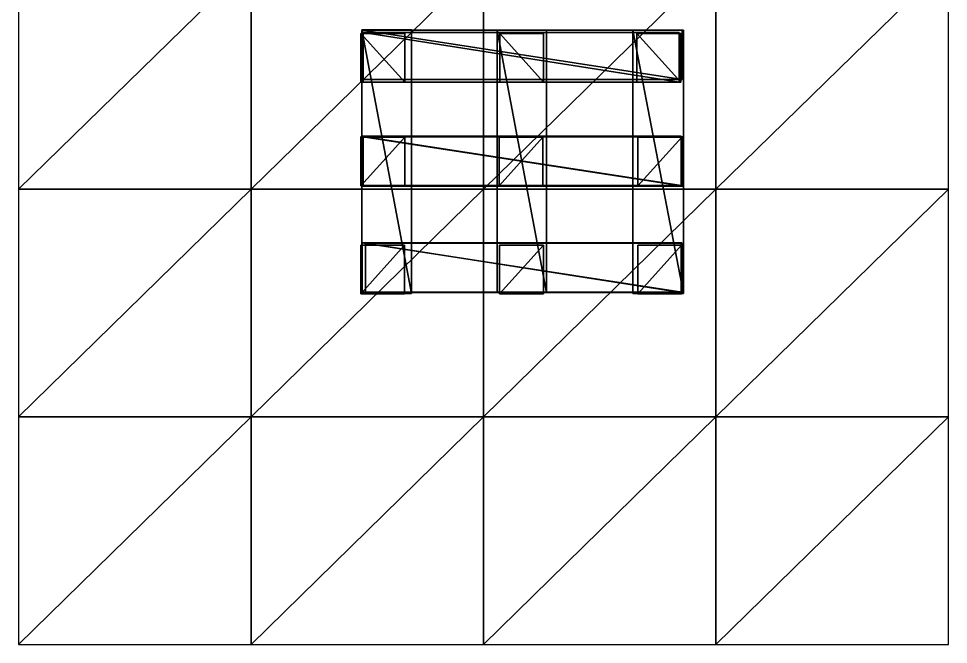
# Model space of a CAD drawing. Header units: centimetres. Extents: x -113 to 99, y -113 to 144.
# Drawn here: x -113.2 to 98.6, y -113.2 to 29.3 of the extents above; entities that cross this region are included whole.
import ezdxf

# ---------------------------------------------------------------- set-up
doc = ezdxf.new("R2010")
doc.units = ezdxf.units.CM

msp = doc.modelspace()

# ---------------------------------------------------------------- meshes
at = {"color": 154}
mesh = msp.add_polyface(dxfattribs=at)
corners = [(-113.21, -113.21, -9.47), (-60.26, -113.21, -9.47), (-7.31, -113.21, -9.47), (45.64, -113.21, -9.47), (98.59, -113.21, -9.47), (-113.21, -61.4, -9.47), (-60.26, -61.4, -9.47), (-7.31, -61.4, -9.47), (45.64, -61.4, -9.47), (98.59, -61.4, -9.47), (-113.21, -9.6, -9.47), (-60.26, -9.6, -9.47), (-7.31, -9.6, -9.47), (45.64, -9.6, -9.47), (98.59, -9.6, -9.47), (-113.21, 42.21, -9.47), (-60.26, 42.21, -9.47), (-7.31, 42.21, -9.47), (45.64, 42.21, -9.47), (98.59, 42.21, -9.47), (-113.21, 94.01, -9.47), (-60.26, 94.01, -9.47), (-7.31, 94.01, -9.47), (45.64, 94.01, -9.47), (98.59, 94.01, -9.47)]
mesh.append_faces([[corners[k] for k in face] for face in [(5, 0, 6, 5), (1, 6, 0, 1), (6, 1, 7, 6), (2, 7, 1, 2), (7, 2, 8, 7), (3, 8, 2, 3), (8, 3, 9, 8), (4, 9, 3, 4), (10, 5, 11, 10), (6, 11, 5, 6), (11, 6, 12, 11), (7, 12, 6, 7), (12, 7, 13, 12), (8, 13, 7, 8), (13, 8, 14, 13), (9, 14, 8, 9), (15, 10, 16, 15), (11, 16, 10, 11), (16, 11, 17, 16), (12, 17, 11, 12), (17, 12, 18, 17), (13, 18, 12, 13), (18, 13, 19, 18), (14, 19, 13, 14), (20, 15, 21, 20), (16, 21, 15, 16), (21, 16, 22, 21), (17, 22, 16, 17), (22, 17, 23, 22), (18, 23, 17, 18), (23, 18, 24, 23), (19, 24, 18, 19)]], dxfattribs={"vtx1": -1, "vtx3": -1, "color": 154})
at = {"color": 71}
mesh = msp.add_polyface(dxfattribs=at)
corners = [(-35.23, 25.89, -1.3), (-25.25, 25.89, -1.3), (-35.23, 14.8, -1.3), (-25.25, 14.8, -1.3), (-35.23, 25.89, -8.79), (-25.25, 25.89, -8.79), (-35.23, 14.8, -8.79), (-25.25, 14.8, -8.79)]
mesh.append_faces([[corners[k] for k in face] for face in [(3, 1, 0, 3), (0, 2, 3, 0), (7, 6, 4, 7), (4, 5, 7, 4), (5, 4, 0, 5), (0, 1, 5, 0), (7, 5, 1, 7), (1, 3, 7, 1), (6, 7, 3, 6), (3, 2, 6, 3), (4, 6, 2, 4), (2, 0, 4, 2)]], dxfattribs={"vtx2": -1, "vtx3": -1, "color": 71})
mesh = msp.add_polyface(dxfattribs=at)
corners = [(-35, 26.69, 0.35), (-23.75, 26.69, 0.35), (-35, -33.31, 0.35), (-23.75, -33.31, 0.35), (-35, 26.69, -0.5), (-23.75, 26.69, -0.5), (-35, -33.31, -0.5), (-23.75, -33.31, -0.5)]
mesh.append_faces([[corners[k] for k in face] for face in [(3, 1, 0, 3), (0, 2, 3, 0), (7, 6, 4, 7), (4, 5, 7, 4), (5, 4, 0, 5), (0, 1, 5, 0), (7, 5, 1, 7), (1, 3, 7, 1), (6, 7, 3, 6), (3, 2, 6, 3), (4, 6, 2, 4), (2, 0, 4, 2)]], dxfattribs={"vtx2": -1, "vtx3": -1, "color": 71})
mesh = msp.add_polyface(dxfattribs=at)
corners = [(-34.86, 26.62, -1.39), (-34.86, 15.38, -1.39), (37.94, 26.62, -1.39), (37.94, 15.38, -1.39), (-34.86, 26.62, -0.53), (-34.86, 15.38, -0.53), (37.94, 26.62, -0.53), (37.94, 15.38, -0.53)]
mesh.append_faces([[corners[k] for k in face] for face in [(3, 1, 0, 3), (0, 2, 3, 0), (7, 6, 4, 7), (4, 5, 7, 4), (5, 4, 0, 5), (0, 1, 5, 0), (7, 5, 1, 7), (1, 3, 7, 1), (6, 7, 3, 6), (3, 2, 6, 3), (4, 6, 2, 4), (2, 0, 4, 2)]], dxfattribs={"vtx2": -1, "vtx3": -1, "color": 71})
mesh = msp.add_polyface(dxfattribs=at)
corners = [(37.24, 14.83, -9.27), (37.24, 26.07, -9.27), (-34.69, 14.83, -9.27), (-34.69, 26.07, -9.27), (37.24, 14.83, -8.42), (37.24, 26.07, -8.42), (-34.69, 14.83, -8.42), (-34.69, 26.07, -8.42)]
mesh.append_faces([[corners[k] for k in face] for face in [(3, 1, 0, 3), (0, 2, 3, 0), (7, 6, 4, 7), (4, 5, 7, 4), (5, 4, 0, 5), (0, 1, 5, 0), (7, 5, 1, 7), (1, 3, 7, 1), (6, 7, 3, 6), (3, 2, 6, 3), (4, 6, 2, 4), (2, 0, 4, 2)]], dxfattribs={"vtx2": -1, "vtx3": -1, "color": 71})
mesh = msp.add_polyface(dxfattribs=at)
corners = [(-4.21, 26.61, 0.35), (7.04, 26.61, 0.35), (-4.21, -33.08, 0.35), (7.04, -33.08, 0.35), (-4.21, 26.61, -0.5), (7.04, 26.61, -0.5), (-4.21, -33.08, -0.5), (7.04, -33.08, -0.5)]
mesh.append_faces([[corners[k] for k in face] for face in [(3, 1, 0, 3), (0, 2, 3, 0), (7, 6, 4, 7), (4, 5, 7, 4), (5, 4, 0, 5), (0, 1, 5, 0), (7, 5, 1, 7), (1, 3, 7, 1), (6, 7, 3, 6), (3, 2, 6, 3), (4, 6, 2, 4), (2, 0, 4, 2)]], dxfattribs={"vtx2": -1, "vtx3": -1, "color": 71})
mesh = msp.add_polyface(dxfattribs=at)
corners = [(-3.62, 25.89, -1.3), (6.36, 25.89, -1.3), (-3.62, 14.8, -1.3), (6.36, 14.8, -1.3), (-3.62, 25.89, -8.79), (6.36, 25.89, -8.79), (-3.62, 14.8, -8.79), (6.36, 14.8, -8.79)]
mesh.append_faces([[corners[k] for k in face] for face in [(3, 1, 0, 3), (0, 2, 3, 0), (7, 6, 4, 7), (4, 5, 7, 4), (5, 4, 0, 5), (0, 1, 5, 0), (7, 5, 1, 7), (1, 3, 7, 1), (6, 7, 3, 6), (3, 2, 6, 3), (4, 6, 2, 4), (2, 0, 4, 2)]], dxfattribs={"vtx2": -1, "vtx3": -1, "color": 71})
mesh = msp.add_polyface(dxfattribs=at)
corners = [(26.67, 26.67, 0.35), (38.21, 26.67, 0.35), (26.67, -33.34, 0.35), (38.21, -33.34, 0.35), (26.67, 26.67, -0.5), (38.21, 26.67, -0.5), (26.67, -33.34, -0.5), (38.21, -33.34, -0.5)]
mesh.append_faces([[corners[k] for k in face] for face in [(3, 1, 0, 3), (0, 2, 3, 0), (7, 6, 4, 7), (4, 5, 7, 4), (5, 4, 0, 5), (0, 1, 5, 0), (7, 5, 1, 7), (1, 3, 7, 1), (6, 7, 3, 6), (3, 2, 6, 3), (4, 6, 2, 4), (2, 0, 4, 2)]], dxfattribs={"vtx2": -1, "vtx3": -1, "color": 71})
mesh = msp.add_polyface(dxfattribs=at)
corners = [(27.65, 25.89, -1.3), (37.62, 25.89, -1.3), (27.65, 14.8, -1.3), (37.62, 14.8, -1.3), (27.65, 25.89, -8.79), (37.62, 25.89, -8.79), (27.65, 14.8, -8.79), (37.62, 14.8, -8.79)]
mesh.append_faces([[corners[k] for k in face] for face in [(3, 1, 0, 3), (0, 2, 3, 0), (7, 6, 4, 7), (4, 5, 7, 4), (5, 4, 0, 5), (0, 1, 5, 0), (7, 5, 1, 7), (1, 3, 7, 1), (6, 7, 3, 6), (3, 2, 6, 3), (4, 6, 2, 4), (2, 0, 4, 2)]], dxfattribs={"vtx2": -1, "vtx3": -1, "color": 71})
mesh = msp.add_polyface(dxfattribs=at)
corners = [(-35.23, -8.83, -8.79), (-25.25, -8.83, -8.79), (-35.23, 2.26, -8.79), (-25.25, 2.26, -8.79), (-35.23, -8.83, -1.3), (-25.25, -8.83, -1.3), (-35.23, 2.26, -1.3), (-25.25, 2.26, -1.3)]
mesh.append_faces([[corners[k] for k in face] for face in [(3, 1, 0, 3), (0, 2, 3, 0), (7, 6, 4, 7), (4, 5, 7, 4), (5, 4, 0, 5), (0, 1, 5, 0), (7, 5, 1, 7), (1, 3, 7, 1), (6, 7, 3, 6), (3, 2, 6, 3), (4, 6, 2, 4), (2, 0, 4, 2)]], dxfattribs={"vtx2": -1, "vtx3": -1, "color": 71})
mesh = msp.add_polyface(dxfattribs=at)
corners = [(-35.21, 2.5, -1.39), (-35.21, -8.75, -1.39), (37.7, 2.5, -1.39), (37.7, -8.75, -1.39), (-35.21, 2.5, -0.53), (-35.21, -8.75, -0.53), (37.7, 2.5, -0.53), (37.7, -8.75, -0.53)]
mesh.append_faces([[corners[k] for k in face] for face in [(3, 1, 0, 3), (0, 2, 3, 0), (7, 6, 4, 7), (4, 5, 7, 4), (5, 4, 0, 5), (0, 1, 5, 0), (7, 5, 1, 7), (1, 3, 7, 1), (6, 7, 3, 6), (3, 2, 6, 3), (4, 6, 2, 4), (2, 0, 4, 2)]], dxfattribs={"vtx2": -1, "vtx3": -1, "color": 71})
mesh = msp.add_polyface(dxfattribs=at)
corners = [(38.23, -8.88, -9.27), (38.23, 2.37, -9.27), (-34.69, -8.88, -9.27), (-34.69, 2.37, -9.27), (38.23, -8.88, -8.42), (38.23, 2.37, -8.42), (-34.69, -8.88, -8.42), (-34.69, 2.37, -8.42)]
mesh.append_faces([[corners[k] for k in face] for face in [(3, 1, 0, 3), (0, 2, 3, 0), (7, 6, 4, 7), (4, 5, 7, 4), (5, 4, 0, 5), (0, 1, 5, 0), (7, 5, 1, 7), (1, 3, 7, 1), (6, 7, 3, 6), (3, 2, 6, 3), (4, 6, 2, 4), (2, 0, 4, 2)]], dxfattribs={"vtx2": -1, "vtx3": -1, "color": 71})
mesh = msp.add_polyface(dxfattribs=at)
corners = [(-3.77, -8.83, -8.79), (6.2, -8.83, -8.79), (-3.77, 2.26, -8.79), (6.2, 2.26, -8.79), (-3.77, -8.83, -1.3), (6.2, -8.83, -1.3), (-3.77, 2.26, -1.3), (6.2, 2.26, -1.3)]
mesh.append_faces([[corners[k] for k in face] for face in [(3, 1, 0, 3), (0, 2, 3, 0), (7, 6, 4, 7), (4, 5, 7, 4), (5, 4, 0, 5), (0, 1, 5, 0), (7, 5, 1, 7), (1, 3, 7, 1), (6, 7, 3, 6), (3, 2, 6, 3), (4, 6, 2, 4), (2, 0, 4, 2)]], dxfattribs={"vtx2": -1, "vtx3": -1, "color": 71})
mesh = msp.add_polyface(dxfattribs=at)
corners = [(27.87, -8.83, -8.79), (37.84, -8.83, -8.79), (27.87, 2.26, -8.79), (37.84, 2.26, -8.79), (27.87, -8.83, -1.3), (37.84, -8.83, -1.3), (27.87, 2.26, -1.3), (37.84, 2.26, -1.3)]
mesh.append_faces([[corners[k] for k in face] for face in [(3, 1, 0, 3), (0, 2, 3, 0), (7, 6, 4, 7), (4, 5, 7, 4), (5, 4, 0, 5), (0, 1, 5, 0), (7, 5, 1, 7), (1, 3, 7, 1), (6, 7, 3, 6), (3, 2, 6, 3), (4, 6, 2, 4), (2, 0, 4, 2)]], dxfattribs={"vtx2": -1, "vtx3": -1, "color": 71})
mesh = msp.add_polyface(dxfattribs=at)
corners = [(-25.31, -22.28, -8.79), (-35.29, -22.28, -8.79), (-25.31, -33.37, -8.79), (-35.29, -33.37, -8.79), (-25.31, -22.28, -1.3), (-35.29, -22.28, -1.3), (-25.31, -33.37, -1.3), (-35.29, -33.37, -1.3)]
mesh.append_faces([[corners[k] for k in face] for face in [(3, 1, 0, 3), (0, 2, 3, 0), (7, 6, 4, 7), (4, 5, 7, 4), (5, 4, 0, 5), (0, 1, 5, 0), (7, 5, 1, 7), (1, 3, 7, 1), (6, 7, 3, 6), (3, 2, 6, 3), (4, 6, 2, 4), (2, 0, 4, 2)]], dxfattribs={"vtx2": -1, "vtx3": -1, "color": 71})
mesh = msp.add_polyface(dxfattribs=at)
corners = [(37.88, -33, -9.27), (37.88, -21.75, -9.27), (-34.92, -33, -9.27), (-34.92, -21.75, -9.27), (37.88, -33, -8.42), (37.88, -21.75, -8.42), (-34.92, -33, -8.42), (-34.92, -21.75, -8.42)]
mesh.append_faces([[corners[k] for k in face] for face in [(3, 1, 0, 3), (0, 2, 3, 0), (7, 6, 4, 7), (4, 5, 7, 4), (5, 4, 0, 5), (0, 1, 5, 0), (7, 5, 1, 7), (1, 3, 7, 1), (6, 7, 3, 6), (3, 2, 6, 3), (4, 6, 2, 4), (2, 0, 4, 2)]], dxfattribs={"vtx2": -1, "vtx3": -1, "color": 71})
mesh = msp.add_polyface(dxfattribs=at)
corners = [(-34.22, -21.82, -1.39), (-34.22, -33.06, -1.39), (37.7, -21.82, -1.39), (37.7, -33.06, -1.39), (-34.22, -21.82, -0.53), (-34.22, -33.06, -0.53), (37.7, -21.82, -0.53), (37.7, -33.06, -0.53)]
mesh.append_faces([[corners[k] for k in face] for face in [(3, 1, 0, 3), (0, 2, 3, 0), (7, 6, 4, 7), (4, 5, 7, 4), (5, 4, 0, 5), (0, 1, 5, 0), (7, 5, 1, 7), (1, 3, 7, 1), (6, 7, 3, 6), (3, 2, 6, 3), (4, 6, 2, 4), (2, 0, 4, 2)]], dxfattribs={"vtx2": -1, "vtx3": -1, "color": 71})
mesh = msp.add_polyface(dxfattribs=at)
corners = [(6.32, -22.28, -8.79), (-3.65, -22.28, -8.79), (6.32, -33.37, -8.79), (-3.65, -33.37, -8.79), (6.32, -22.28, -1.3), (-3.65, -22.28, -1.3), (6.32, -33.37, -1.3), (-3.65, -33.37, -1.3)]
mesh.append_faces([[corners[k] for k in face] for face in [(3, 1, 0, 3), (0, 2, 3, 0), (7, 6, 4, 7), (4, 5, 7, 4), (5, 4, 0, 5), (0, 1, 5, 0), (7, 5, 1, 7), (1, 3, 7, 1), (6, 7, 3, 6), (3, 2, 6, 3), (4, 6, 2, 4), (2, 0, 4, 2)]], dxfattribs={"vtx2": -1, "vtx3": -1, "color": 71})
mesh = msp.add_polyface(dxfattribs=at)
corners = [(37.78, -22.28, -8.79), (27.81, -22.28, -8.79), (37.78, -33.37, -8.79), (27.81, -33.37, -8.79), (37.78, -22.28, -1.3), (27.81, -22.28, -1.3), (37.78, -33.37, -1.3), (27.81, -33.37, -1.3)]
mesh.append_faces([[corners[k] for k in face] for face in [(3, 1, 0, 3), (0, 2, 3, 0), (7, 6, 4, 7), (4, 5, 7, 4), (5, 4, 0, 5), (0, 1, 5, 0), (7, 5, 1, 7), (1, 3, 7, 1), (6, 7, 3, 6), (3, 2, 6, 3), (4, 6, 2, 4), (2, 0, 4, 2)]], dxfattribs={"vtx2": -1, "vtx3": -1, "color": 71})

doc.saveas('drawing.dxf')
